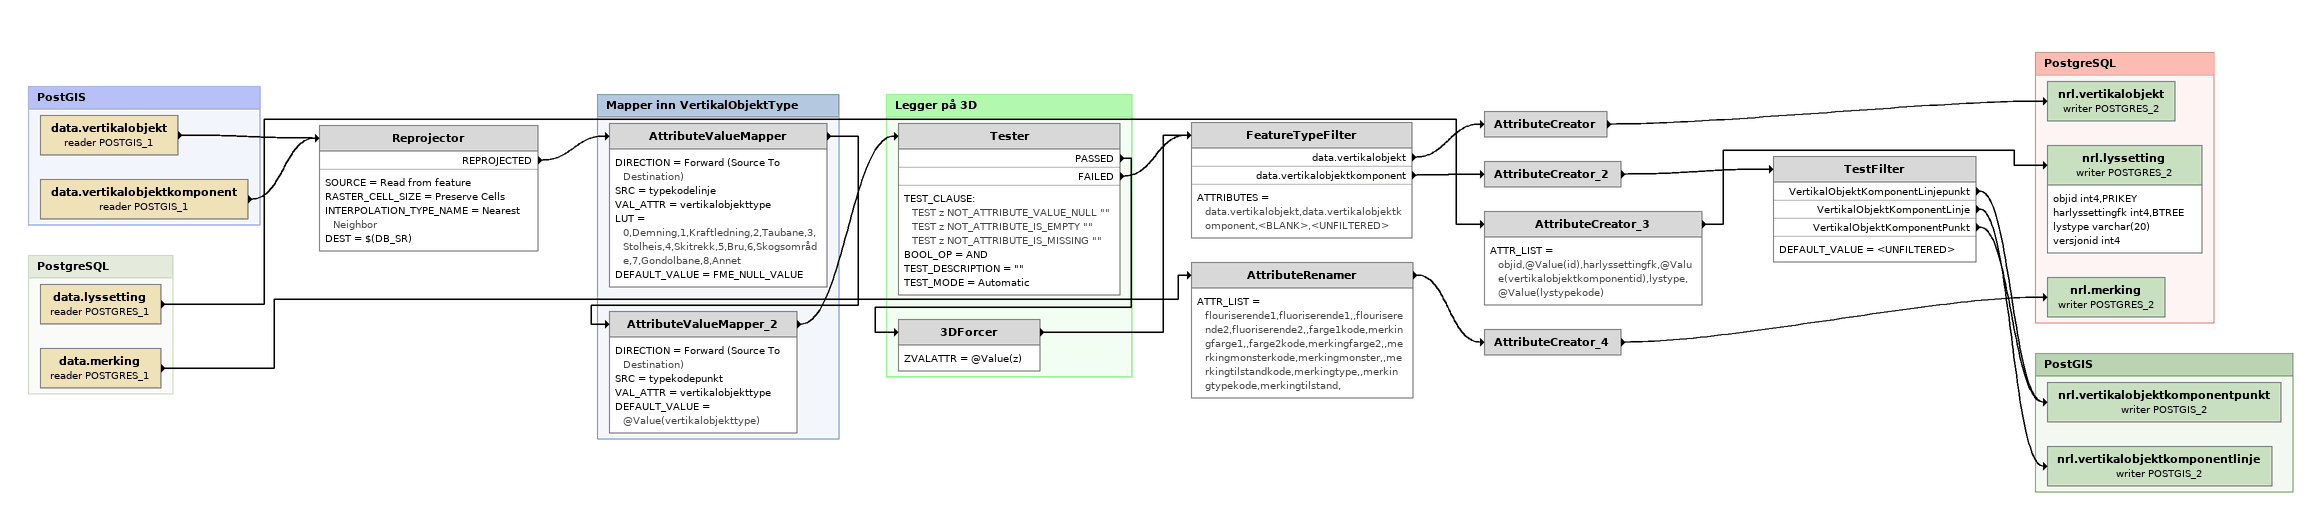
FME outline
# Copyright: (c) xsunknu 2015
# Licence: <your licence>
Reprojector
    SOURCE = Read from feature
    RASTER_CELL_SIZE = Preserve Cells
    INTERPOLATION_TYPE_NAME = Nearest Neighbor
    DEST = $(DB_SR)
    REPROJECTED -> AttributeValueMapper
FeatureTypeFilter
    ATTRIBUTES = data.vertikalobjekt,data.vertikalobjektkomponent,<BLANK>,<UNFILTERED>
    data.vertikalobjekt -> AttributeCreator
    data.vertikalobjektkomponent -> AttributeCreator_2
AttributeCreator
    -> nrl.vertikalobjekt (writer POSTGRES_2)
AttributeCreator_2
    -> TestFilter
TestFilter
    DEFAULT_VALUE = <UNFILTERED>
    VertikalObjektKomponentLinjepunkt -> nrl.vertikalobjektkomponentpunkt (writer POSTGIS_2)
    VertikalObjektKomponentLinje -> nrl.vertikalobjektkomponentlinje (writer POSTGIS_2)
    VertikalObjektKomponentPunkt -> nrl.vertikalobjektkomponentpunkt (writer POSTGIS_2)
AttributeCreator_3
    ATTR_LIST = objid,@Value(id),harlyssettingfk,@Value(vertikalobjektkomponentid),lystype,@Value(lystypekode)
    -> nrl.lyssetting (writer POSTGRES_2)
AttributeRenamer
    ATTR_LIST = flouriserende1,fluoriserende1,,flouriserende2,fluoriserende2,,farge1kode,merkingfarge1,,farge2kode,merkingfarge2,,merkingmonsterkode,merkingmonster,,merkingtilstandkode,merkingtype,,merkingtypekode,merkingtilstand,
    -> AttributeCreator_4
AttributeCreator_4
    -> nrl.merking (writer POSTGRES_2)

Bookmark: PostGIS
data.vertikalobjekt (reader POSTGIS_1)
    -> Reprojector
data.vertikalobjektkomponent (reader POSTGIS_1)
    -> Reprojector

Bookmark: Mapper inn VertikalObjektType
AttributeValueMapper
    DIRECTION = Forward (Source To Destination)
    SRC = typekodelinje
    VAL_ATTR = vertikalobjekttype
    LUT = 0,Demning,1,Kraftledning,2,Taubane,3,Stolheis,4,Skitrekk,5,Bru,6,Skogsområde,7,Gondolbane,8,Annet
    DEFAULT_VALUE = FME_NULL_VALUE
    -> AttributeValueMapper_2
AttributeValueMapper_2
    DIRECTION = Forward (Source To Destination)
    SRC = typekodepunkt
    VAL_ATTR = vertikalobjekttype
    DEFAULT_VALUE = @Value(vertikalobjekttype)
    -> Tester

Bookmark: Legger på 3D
Tester
    TEST_CLAUSE:
      TEST z NOT_ATTRIBUTE_VALUE_NULL ""
      TEST z NOT_ATTRIBUTE_IS_EMPTY ""
      TEST z NOT_ATTRIBUTE_IS_MISSING ""
    BOOL_OP = AND
    TEST_DESCRIPTION = ""
    TEST_MODE = Automatic
    PASSED -> 3DForcer
    FAILED -> FeatureTypeFilter
3DForcer
    ZVALATTR = @Value(z)
    -> FeatureTypeFilter

Bookmark: PostgreSQL
nrl.vertikalobjekt (writer POSTGRES_2)
nrl.lyssetting (writer POSTGRES_2)
    attributes: objid int4,PRIKEY, harlyssettingfk int4,BTREE, lystype varchar(20), versjonid int4
nrl.merking (writer POSTGRES_2)

Bookmark: PostGIS
nrl.vertikalobjektkomponentpunkt (writer POSTGIS_2)
nrl.vertikalobjektkomponentlinje (writer POSTGIS_2)

Bookmark: PostgreSQL
data.lyssetting (reader POSTGRES_1)
    -> AttributeCreator_3
data.merking (reader POSTGRES_1)
    -> AttributeRenamer
